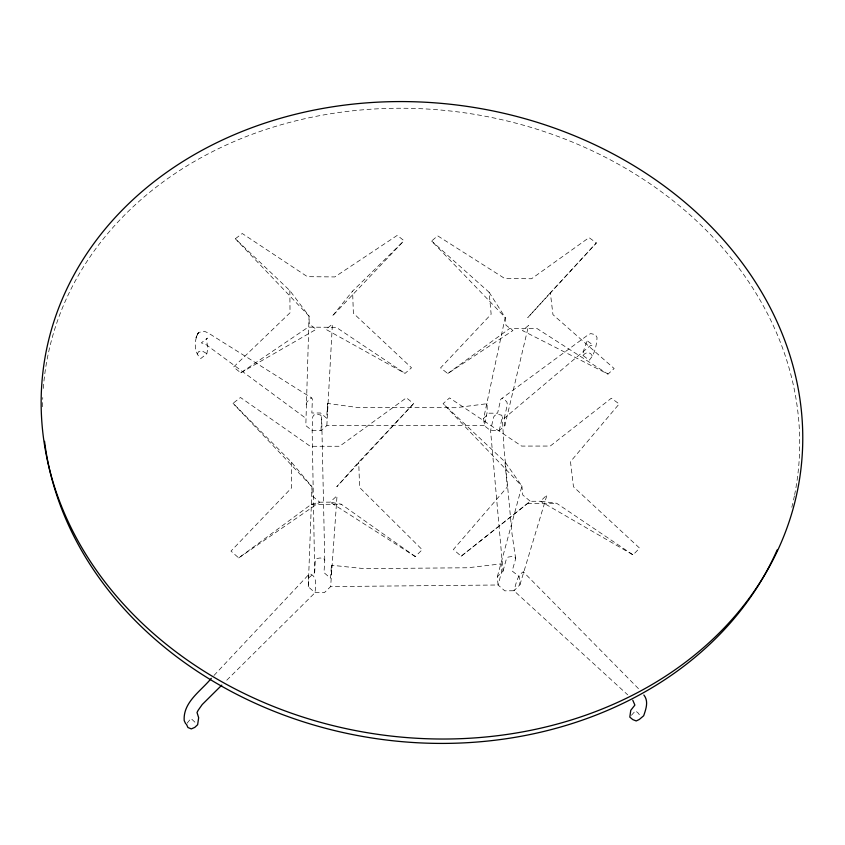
<?xml version="1.0" encoding="UTF-8"?>
<svg xmlns="http://www.w3.org/2000/svg" width="845" height="845" viewBox="0 0 845 845"><rect width="100%" height="100%" fill="white"/><g stroke="black" fill="none" stroke-linecap="round" stroke-linejoin="round"><path stroke-width="0.63" stroke-dasharray="4.22 3.17" d="M327.596 411.821L327.543 403.435L358.195 407.575L455.793 407.712L487.058 403.699L487.227 412.001L484.28 425.658L490.565 430.633L499.205 430.633L504.856 425.669L528.621 325.357L522.442 330.585L607.988 374.092L614.157 368.547L552.957 314.657L550.348 292.782L596.38 242.927L589.049 237.625L531.526 278.755L504.761 278.512L437.647 235.829L431.615 241.026L505.194 317.466L505.954 325.209L512.936 330.522L447.755 373.532L440.583 367.881L491.146 314.213L489.097 292.264L431.615 241.026M489.097 292.264L505.194 317.466L483.646 418.338L484.28 425.658L326.846 425.605L320.984 430.633L312.164 430.633L305.816 425.605L309.059 316.114L289.835 290.585L235.322 238.755L242.272 233.516L307.39 276.674L334.8 276.928L397.287 235.354L404.026 240.709L332.191 316.273L352.587 291.113L404.026 240.709M331.515 574.304L331.451 565.252L364.068 568.632L467.898 567.766L501.212 563.869L501.402 572.826L498.064 584.994L504.792 590.835L513.971 590.75L627.698 694.833M291.44 462.194L291.683 487.745L230.981 551.088L238.723 557.922L311.235 504.37L319.695 502.194L330.141 502.152L337.028 495.719L330.649 586.578L324.427 592.598L315.037 592.694L308.267 586.779L312.016 486.826L291.44 462.194L233.04 403.308L240.476 397.488L310.252 446.287L339.627 446.255L406.392 397.815L413.606 403.604L336.785 486.741L358.713 462.067L413.606 403.604M308.267 586.779L308.795 574.505L309.809 573.628C317.794 576.786 315.555 586.018 315.037 592.694L224.59 682.359M320.984 430.633L321.66 416.891L320.593 415.001L317.15 414.367L313.939 414.99L312.713 416.881L312.164 430.633L314.678 572.709L308.14 578.413M314.678 572.709L315.301 560.288L316.611 558.577L320.012 557.975L323.646 558.513L324.765 560.214L324.005 572.625L330.448 578.212L331.451 565.252M326.846 425.605L332.402 324.089L325.948 329.381L405.019 373.384L411.504 367.776L353.379 313.231L352.587 291.113M327.543 403.435L326.666 418.222L320.614 413.004L311.847 412.994L312.386 399.083L311.615 397.9L208.282 333.004L204.332 331.261L198.501 332.476C194.001 340.134 193.685 352.471 200.835 358.491L206.888 353.696L207.775 348.024L206.455 339.172L207.426 338.095L201.279 342.922L204.902 343.757L305.7 418.212M483.646 418.338L489.012 413.184L497.599 413.194L500.705 399.442L502.046 398.27L587.624 335.222L590.666 333.574L593.655 334.261L595.503 334.821L597.035 337.514C596.623 345.32 594.711 354.361 589.24 360.171L582.965 355.439L583.853 349.893L586.905 341.264L586.451 340.197L592.831 344.982L590.148 345.774L504.169 418.359L504.856 425.669M499.205 430.633L502.363 417.039L501.666 415.17L498.698 414.546L495.159 415.17L493.607 417.029L490.565 430.633L503.039 571.093L497.346 576.723L498.064 584.994L330.649 586.578M504.169 418.359L507.38 404.66L506.905 402.072L504.613 399.548L502.046 398.27M497.346 576.723L521.904 486.118L504.93 461.782L443.107 403.656L449.551 397.911L521.618 446.086L550.243 446.054L611.336 398.227L619.174 403.942L570.481 461.666L573.47 486.773L639.58 548.13L633.063 554.901L540.494 501.243L530.311 501.286L461.18 556.221L453.416 549.472L507.285 486.995L504.93 461.782M503.039 571.093L506.44 558.788L508.099 557.098L511.848 556.506L514.975 557.045L515.682 558.714L512.154 571.019L519.147 576.522L519.928 584.793L513.971 590.75C516.189 584.127 516.749 575.867 523.266 571.79L639.411 689.615M519.928 584.793L547.021 494.895L540.494 501.243L556.644 503.282L633.063 554.901M306.154 404.343L307.073 401.724L311.615 397.9M187.03 723.267L190.981 718.472L196.684 723.838M486.572 404.628L487.058 403.699M197.191 354.087L198.607 351.689L201.596 350.622L206.888 353.696M631.416 715.303L635.461 710.803L638.44 713.286L640.32 716.359M550.348 292.782L527.776 317.625L596.38 242.927M500.662 564.471L501.212 563.869M213.996 675.451L308.795 574.505M415.286 556.57L341.285 504.233L330.141 502.152L415.286 556.57L422.204 549.704L359.621 487.502L358.713 462.067M582.965 355.439L585.025 353.527L587.708 352.471L590.676 353.559L592.271 355.903M461.18 556.221L530.311 501.286L522.78 494.99L521.904 486.118L443.107 403.656M447.755 373.532L509.778 328.409L537.093 328.578L607.988 374.092M238.723 557.922L319.695 502.194L312.164 495.814L312.016 486.826L233.04 403.308M289.835 290.585L290.036 312.777L233.537 367.089L240.751 372.814L308.245 327.142L336.236 327.321L405.019 373.384M240.751 372.814L316.21 329.318L309.196 323.941L309.059 316.114L235.322 238.755M311.235 504.37L341.285 504.233M527.375 503.409L556.644 503.282M523.266 571.79L523.594 572.635M515.682 558.714L512.07 534.251L503.863 446.477L502.363 417.039M324.765 560.214L321.66 416.891M794.406 495.835A379.901 316.019 8.6 0 1 793.032 502.173M792.737 503.451A379.901 316.019 8.6 0 1 791.807 507.253M42.535 406.762A379.901 316.019 8.6 0 1 42.757 397.551M43.285 388.425A379.901 316.019 8.6 0 1 463.937 112.712A379.901 316.019 8.6 0 1 794.67 494.536M197.075 335.222L196.008 337.778L198.501 332.476L197.075 335.222"/><path stroke-width="1.27" d="M211.292 678.334C201.089 690.999 182.942 701.994 184.199 720.605L185.678 723.795M221.791 685.126L202.208 704.54L198.163 710.275L197.022 712.493L198.66 717.732L197.635 724.725L194.772 727.387L191.319 728.908L187.939 727.513L186.481 724.345M632.778 700.22L634.891 705.089L630.771 710.296L629.8 717.109L632.789 719.591L636.211 720.954L639.264 719.486L643.679 715.757C645.95 709.103 648.865 701.255 643.879 695.023M777.21 549.852A379.901 316.019 8.6 0 1 375.222 738.498A379.901 316.019 8.6 0 1 44.553 441.312M179.531 654.484A382.141 317.128 8.6 0 0 797.5 490.449A382.141 317.128 8.6 0 0 288.842 115.966A382.141 317.128 8.6 0 0 179.531 654.484"/></g></svg>
